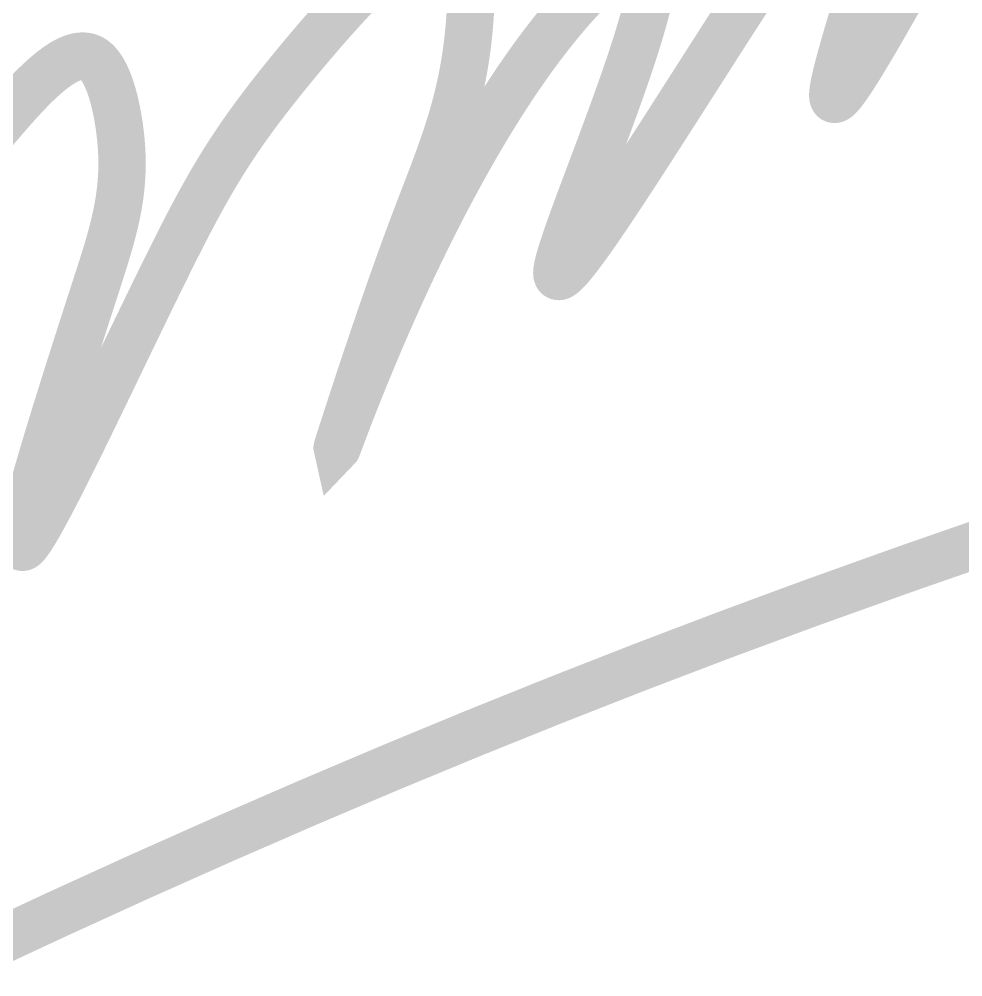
# Model space of a CAD drawing. Header units: millimetres. Extents: x 480521 to 6014615, y -961280 to 187869.
# Drawn here: x 729694.3 to 729933.4, y 101831.9 to 102074.5 of the extents above; entities that cross this region are included whole.
import ezdxf
from ezdxf.enums import TextEntityAlignment as Align

# ---------------------------------------------------------------- set-up
doc = ezdxf.new("R2010")
doc.units = ezdxf.units.MM
doc.header["$LTSCALE"] = 600
doc.header["$MEASUREMENT"] = 0
doc.layers.get('0').update_dxf_attribs({"lineweight": 0})
for name, color, linetype, lineweight in [('ISO', 153, 'Continuous', 13), ('LC Net thay', 7, 'Continuous', 25), ('LC Text1', 3, 'Continuous', 20)]:
    doc.layers.add(name, color=color, linetype=linetype, lineweight=lineweight)
doc.styles.add('Khungten', font='VHAVAN.TTF', dxfattribs={"width": 0.9, "height": 5000})
doc.styles.add('LC 1', font='VHAVANB.TTF')
doc.styles.add('Title', font='VHBLACK.TTF')

# ---------------------------------------------------------------- blocks, each defined once
blk = doc.blocks.new('mr thuan')
at = {"layer": 'ISO', "ltscale": 2, "const_width": 40}
for points in [[(1892.025245114724, -886.7773927677335), (1894.689685055971, -883.6435000175261), (1897.388518321743, -880.476508213731), (1900.118002667892, -877.2872897905618), (1905.653955624788, -870.8856628229114), (1908.452939747262, -867.6949991468573), (1911.267605973564, -864.5255985882686), (1914.094212059557, -861.3883335813589), (1916.929015761107, -858.2940765603271), (1919.76827483407, -855.2536999593867), (1922.60824703431, -852.2780762127513), (1925.445190117691, -849.3780777546344), (1928.275361840075, -846.5645770192496), (1929.6867389896, -845.1936609332624), (1931.095019957324, -843.8484464407957), (1932.499736962727, -842.530292596115), (1933.900422225295, -841.2405584534863), (1935.296607964512, -839.9806030672044), (1936.687826399855, -838.751785491535), (1938.073609750812, -837.555464780773), (1939.453490236865, -836.3929999891552), (1940.827000077494, -835.2657501710055), (1942.193671492187, -834.1750743805605), (1943.553036700418, -833.1223316721153), (1944.904627921678, -832.1088810999499), (1946.247977375446, -831.1360817183304), (1947.582617281209, -830.2052925815515), (1948.908079858444, -829.3178727438499), (1950.223897326632, -828.4751812595496), (1951.529601905266, -827.6785771829018), (1952.824725813818, -826.9294195681723), (1954.108801271777, -826.229067469656), (1955.381360498624, -825.5788799416332), (1956.64193571384, -824.9802160383697), (1957.890059136913, -824.4344348141312), (1959.12526298732, -823.9428953232127), (1960.347079484545, -823.5069566198945), (1961.55504084807, -823.1279777584277), (1962.748679297383, -822.8073177931074), (1963.927527051965, -822.5463357782137), (1965.091116331292, -822.3463907680125), (1966.238979354854, -822.2088418167696), (1967.37064834213, -822.1350479787943), (1968.485655512606, -822.1263683083234), (1969.583533085759, -822.1841618596663), (1970.663813281077, -822.3097876870888), (1971.726028318044, -822.5046048448567), (1972.769710416138, -822.7699723872647), (1973.794391794843, -823.1072493685642), (1974.799604673644, -823.5177948430501), (1975.784881272022, -824.0029678650026), (1976.937344408303, -824.6837245157803), (1977.693807132157, -825.2023082341184), (1978.617011249731, -825.9161694261275), (1979.519507334731, -826.7033148755727), (1980.401437336102, -827.5613436054846), (1981.262943202793, -828.4878546388936), (1982.104166883746, -829.4804469988012), (1982.925250327913, -830.5367197082669), (1983.726335484233, -831.6542717903067), (1984.507564301653, -832.830702267951), (1985.269078729125, -834.0636101642158), (1986.011020715592, -835.3505945021461), (1986.733532209997, -836.6892543047725), (1987.436755161289, -838.0771885950962), (1988.120831518412, -839.511996396177), (1988.785903230313, -840.9912767310307), (1989.432112245937, -842.5126286226878), (1990.059600514232, -844.0736510941788), (1990.668509984145, -845.6719431685196), (1991.258982604621, -847.3051038687408), (1991.8311603246, -848.9707322178874), (1992.385185093037, -850.6664272389753), (1992.921198858872, -852.389787955035), (1993.439343571055, -854.138413389097), (1993.939761178528, -855.9099025641917), (1994.422593630239, -857.7018545033498), (1995.336070862162, -861.3375427659339), (1996.180910858391, -865.0262703610788), (1996.958249210489, -868.7488294730283), (1997.669221510027, -872.4860122860118), (1998.314963348574, -876.2186109842442), (1998.896610317694, -879.9274177519546), (1999.312367308827, -882.8339574198471), (1999.872145981732, -887.2032562904351), (2000.268240060799, -890.758270721446), (2000.604661233818, -894.2609671250248), (2000.882490570621, -897.7140115885704), (2001.102809141044, -901.1200701994094), (2001.26669801493, -904.4818090449262), (2001.375238262106, -907.8018942124618), (2001.42951095241, -911.0829917893716), (2001.430597155682, -914.3277678630111), (2001.379577941756, -917.5388885207649), (2001.277534380468, -920.7190198499738), (2001.125547541651, -923.8708279379789), (2000.924698495146, -926.9969788721501), (2000.676068310786, -930.1001387398428), (2000.380738058404, -933.1829736284271), (2000.039788807841, -936.248149625244), (1999.654301628932, -939.2983328176633), (1999.225357591513, -942.3361892930261), (1998.754037765415, -945.3643851387169), (1998.241423220483, -948.385586442062), (1997.688595026546, -951.4024592904461), (1997.096634253441, -954.4176697711955), (1996.466621971005, -957.4338839717093), (1995.799639249075, -960.4537679792993), (1995.096767157487, -963.4799878813647), (1994.359086766075, -966.5152097652317), (1993.587679144675, -969.5620997182705), (1992.783625363125, -972.6233238278364), (1991.948006491257, -975.701548181285), (1991.081903598912, -978.7994388659863), (1990.186397755922, -981.9196619692812), (1989.262570032126, -985.0648835785396), (1988.311501497359, -988.2377697811025), (1987.334273221455, -991.44098666434), (1986.331966274251, -994.677200315622), (1985.305661725586, -997.949076822275), (1984.256440645291, -1001.259282271683), (1983.185384103206, -1004.610482751188), (1982.093573169164, -1008.005344348159), (1980.982088913002, -1011.446533149938), (1979.852012404557, -1014.936715243894), (1979.174792113074, -1017.026748244767), (1977.540384773205, -1022.072183989105), (1976.360929339349, -1025.715179247156), (1975.167091368377, -1029.404688737413), (1973.959904355474, -1033.137920530004), (1972.740401795811, -1036.912082695126), (1971.509617184562, -1040.724383302892), (1970.268584016907, -1044.5720304235), (1969.018335788027, -1048.452232127063), (1967.759905993094, -1052.36219648378), (1965.222635685775, -1060.26024543721), (1962.665041056367, -1068.243841845047), (1960.095390066283, -1076.290650268536), (1954.952990849742, -1092.484561407429), (1952.396778546114, -1100.586993245321), (1949.861581727462, -1108.663295343853), (1947.355668355205, -1116.691132264255), (1944.887306390749, -1124.648168567786), (1943.669790924392, -1128.593156663599), (1942.464763795513, -1132.512068815675), (1941.273258499295, -1136.402113094155), (1940.096308530912, -1140.260497569179), (1938.93494738554, -1144.084430310933), (1937.790208558356, -1147.871119389558), (1936.663125544535, -1151.617772875194), (1935.554731839256, -1155.321598838025), (1934.466060937695, -1158.979805348194), (1933.398146335032, -1162.589600475854), (1932.352021526436, -1166.148192291163), (1931.328720007092, -1169.652788864289), (1930.329275272172, -1173.100598265359), (1929.354720816853, -1176.488828564557), (1928.406090136312, -1179.814687832026), (1927.484416725725, -1183.075384137919), (1926.59073408027, -1186.268125552393), (1925.726075695125, -1189.390120145617), (1924.891475065466, -1192.438575987719), (1924.087965686464, -1195.410701148896), (1923.316581053303, -1198.303703699261), (1922.57835466116, -1201.114791708998), (1921.874320005205, -1203.841173248249), (1921.205510580618, -1206.480056387183), (1920.572959882578, -1209.028649195941), (1920.270604523255, -1210.268214248426), (1919.97770140626, -1211.484159744679), (1919.69437971849, -1212.676136693466), (1919.42076864684, -1213.843796103567), (1919.15699737821, -1214.986788983733), (1918.903195099494, -1216.104766342745), (1918.659490997594, -1217.197379189383), (1918.426014259403, -1218.264278532384), (1918.202894071819, -1219.305115380543), (1917.99025962174, -1220.319540742625), (1917.788240096059, -1221.30720562741), (1917.596964681681, -1222.267761043637), (1917.416562565493, -1223.200858000113), (1917.247162934404, -1224.106147505576), (1917.088894975299, -1224.983280568806), (1916.941887875084, -1225.831908198583), (1916.806270820653, -1226.651681403659), (1916.682172998899, -1227.442251192813), (1916.569723596727, -1228.203268574813), (1916.469051801028, -1228.934384558437), (1916.380286798703, -1229.635250152452), (1916.303557776646, -1230.30551636561), (1916.238993921757, -1230.94483420669), (1916.186724420932, -1231.552854684473), (1916.146878461066, -1232.129228807709), (1916.119585229055, -1232.673607585195), (1916.104973911803, -1233.185642025681), (1916.1031736962, -1233.664983137933), (1916.114313769147, -1234.111281930716), (1916.138523317539, -1234.524189412827), (1916.175931528276, -1234.903356593015), (1916.226667588249, -1235.248434480047), (1916.290860684363, -1235.559074082703), (1916.368640003511, -1235.834926409749), (1916.460134732588, -1236.07564246995), (1916.524618821277, -1236.20861269749), (1916.684682839561, -1236.450544879393), (1916.817664331473, -1236.584903951385), (1916.96430347507, -1236.684245433382), (1917.124487295725, -1236.748858774867), (1917.298102818811, -1236.779033425424), (1917.485037069706, -1236.775058834552), (1917.685177073781, -1236.737224451819), (1917.898409856418, -1236.665819726753), (1918.124622442985, -1236.56113410891), (1918.363701858863, -1236.4234570478), (1918.615535129422, -1236.253077992995), (1918.880009280037, -1236.050286394006), (1919.157011336087, -1235.815371700373), (1919.446428322943, -1235.548623361668), (1919.748147265982, -1235.250330827388), (1920.062055190578, -1234.920783547117), (1920.388039122103, -1234.560270970353), (1920.725986085938, -1234.16908254665), (1921.075783107455, -1233.747507725566), (1921.437317212029, -1233.295835956611), (1921.810475425034, -1232.814356689356), (1922.195144771846, -1232.303359373298), (1922.591212277839, -1231.763133458022), (1922.998564968388, -1231.19396839304), (1923.417089868872, -1230.596153627892), (1923.846674004657, -1229.969978612135), (1924.287204401127, -1229.315732795279), (1924.738568083652, -1228.633705626897), (1925.200652077609, -1227.924186556498), (1925.673343408373, -1227.187465033639), (1926.156529101314, -1226.423830507862), (1926.650096181813, -1225.633572428706), (1927.153931675246, -1224.816980245698), (1927.667922606979, -1223.974343408379), (1928.191956002396, -1223.105951366291), (1928.72591888687, -1222.212093568989), (1929.269698285771, -1221.293059465985), (1929.823181224478, -1220.349138506848), (1930.386254728368, -1219.380620141092), (1930.958805822811, -1218.38779381827), (1931.540721533183, -1217.370948987911), (1932.131888884862, -1216.330375099569), (1933.341526613633, -1214.179197947073), (1934.586815212122, -1211.93657795708), (1935.866850883333, -1209.604830725904), (1937.180729830256, -1207.186271849889), (1938.527548255905, -1204.683216925318), (1939.906402363264, -1202.097981548504), (1941.316388355342, -1199.432881315792), (1942.756602435133, -1196.690231823479), (1944.226140805637, -1193.872348667865), (1945.72409966986, -1190.981547445292), (1947.249575230791, -1188.020143752074), (1948.801663691436, -1184.99045318451), (1950.379461254794, -1181.894791338913), (1951.982064123862, -1178.735473811612), (1953.608568501641, -1175.51481619892), (1955.258070591131, -1172.235134097151), (1956.92966659533, -1168.898743102618), (1958.622452717234, -1165.50795881162), (1960.335525159851, -1162.065096820501), (1962.067980126172, -1158.572472725573), (1963.818913819203, -1155.032402123135), (1965.587422441935, -1151.447200609502), (1967.372602197374, -1147.819183781001), (1969.17354928852, -1144.150667233931), (1970.989359918367, -1140.44396656462), (1972.819130289918, -1136.701397369397), (1974.661956606174, -1132.925275244546), (1976.516935070129, -1129.11791578641), (1978.383161884787, -1125.281634591272), (1980.259733253144, -1121.418747255477), (1984.040294462957, -1113.62241654715), (1987.851388323568, -1105.747448431925), (1991.685784458965, -1097.812367680337), (1999.395562050107, -1081.835967350125), (2007.111784228342, -1065.8414137207), (2010.954236097605, -1057.883641345077), (2014.776607985626, -1049.976904956202), (2018.571669516401, -1042.139729324612), (2020.456699405317, -1038.253015783586), (2022.332190313922, -1034.390639220816), (2024.197238445209, -1030.554915232628), (2026.050940002184, -1026.748159415336), (2027.892391187841, -1022.972687365254), (2029.72068820518, -1019.230814678696), (2031.534927257202, -1015.524856951975), (2033.334204546911, -1011.85712978142), (2035.117616277297, -1008.229948763314), (2036.884258651364, -1004.645629494014), (2038.633227872113, -1001.106487569807), (2040.36362014254, -997.6148385870038), (2042.074531665643, -994.1729981419485), (2044.062413109757, -990.1882607194711), (2045.434493190915, -987.4476339158573), (2047.083473793929, -984.165446678031), (2048.713204839263, -980.9350397732487), (2050.324892669276, -977.7547291487426), (2051.919743626335, -974.6228307516867), (2053.4989640528, -971.5376605293714), (2055.063760291039, -968.4975344289705), (2056.615338683416, -965.500768397731), (2058.154905572297, -962.5456783828558), (2059.68366730004, -959.6305803315772), (2061.202830209011, -956.7537901911128), (2062.713600641579, -953.9136239086802), (2064.217184940106, -951.1083974315115), (2065.714789446953, -948.3364267068246), (2067.207620504487, -945.5960276818369), (2068.696884455072, -942.8855163037806), (2070.183787641068, -940.2032085198589), (2071.66953640485, -937.5474202773039), (2074.642396035197, -932.3086662051937), (2077.625114085033, -927.1557816652057), (2080.627341293268, -922.0752942351246), (2083.658728398816, -917.053731492706), (2086.728926140589, -912.0776210157346), (2089.847585257499, -907.1334903819661), (2093.024356488466, -902.2078671691997), (2096.268890572399, -897.2872789552057), (2099.590838248212, -892.358253317725), (2102.999850254815, -887.4073178345716), (2104.740021238078, -884.919423768908), (2106.505577331129, -882.4210000834864), (2108.297724876335, -879.910362725539), (2110.117670216059, -877.3858276422543), (2111.96661969267, -874.8457107808936), (2113.845779648524, -872.2883280886599), (2115.756356425994, -869.711995512771), (2117.699556367435, -867.1150290004589), (2119.676585815221, -864.4957444989268), (2121.688651111708, -861.8524579554214), (2123.736958599267, -859.1834853171458), (2125.822714620255, -856.4871425313322), (2127.947125517043, -853.7617455451982), (2130.111397631987, -851.0056103059615), (2132.316737307461, -848.2170527608541), (2134.564350885823, -845.3943888570793), (2136.855444709436, -842.5359345418692), (2139.191225120667, -839.640005762456), (2141.572898461884, -836.7049184660573), (2144.001671075443, -833.7289885998762), (2146.478749303715, -830.7105321111449), (2149.00533948906, -827.6478649470955), (2151.462632202602, -824.6837245157803), (2154.211083534869, -821.3844857736694), (2156.888277454527, -818.1876611082698), (2159.611256117365, -814.9540807640005), (2162.377045976304, -811.6889963327994), (2165.182673484269, -808.3976594064443), (2168.025165094172, -805.0853215768293), (2170.901547258942, -801.7572344358196), (2173.808846431493, -798.418649575251), (2176.744089064752, -795.074818587018), (2182.686510525069, -788.3924245949165), (2188.705023263257, -781.7520651943778), (2191.735379993854, -778.4607774455944), (2194.775838902682, -775.1957531202788), (2197.823426442661, -771.9622438102815), (2200.875169066712, -768.7655011074821)], [(2296.160541698868, -770.7800359155808), (2296.076287606887, -774.582435022312), (2295.94514616386, -778.4049003975961), (2295.770440306365, -782.2354211190395), (2295.555492970983, -786.0619862642197), (2295.303627094301, -789.8725849107141), (2295.018165612892, -793.6552061361435), (2294.662560425058, -797.8448837920441), (2294.35940931908, -801.0900328663993), (2293.990136769131, -804.7303178805014), (2293.594956140583, -808.320431142085), (2293.174208895005, -811.8621137250739), (2292.728236493938, -815.3571067034791), (2292.257380398951, -818.8071511512535), (2291.761982071592, -822.2139881423645), (2291.242382973418, -825.5793587507796), (2290.698924565986, -828.9050040504953), (2290.131948310849, -832.1926651154499), (2289.541795669567, -835.44408301964), (2288.928808103694, -838.6609988370037), (2288.293327074785, -841.8451536415523), (2287.635694044395, -844.9982885072386), (2286.956250474082, -848.1221445080155), (2286.255337825398, -851.2184627178794), (2285.533297559901, -854.2889842107834), (2284.790471139149, -857.3354500607238), (2284.027200024695, -860.3596013416391), (2283.243825678095, -863.3631791275111), (2282.440689560906, -866.3479244923219), (2280.776497860978, -872.267882254615), (2279.037356617358, -878.1334032202722), (2277.225997522492, -883.9584159810765), (2275.345152268826, -889.7568491287675), (2273.397552548809, -895.5426312551281), (2271.385930054879, -901.3296909519268), (2269.313016479489, -907.1319568109175), (2267.181543515078, -912.9633574238833), (2264.9942428541, -918.8378213825636), (2262.753846188993, -924.7692772787414), (2260.463085212206, -930.7716537041706), (2259.299671760822, -933.8037898002949), (2258.124691616184, -936.8588792506343), (2256.938486239851, -939.9386631291709), (2255.741397093378, -943.0448825098865), (2254.533765638313, -946.1792784667341), (2253.315933336224, -949.3435920736811), (2252.088241648657, -952.5395644047239), (2250.851032037175, -955.768936533801), (2249.604645963329, -959.0334495349089), (2248.349424888675, -962.3348444820149), (2247.085710274769, -965.674862449072), (2245.437619214354, -970.059130176669), (2244.534193991942, -972.4774636075599), (2243.247411495933, -975.9402760444791), (2241.954309368193, -979.4408585596102), (2240.655702901382, -982.9763683540223), (2239.352407388149, -986.5439626286679), (2238.045238121162, -990.1407985846017), (2235.422539496547, -997.4108243444498), (2232.794129368795, -1004.763703241711), (2230.166530079168, -1012.176692884575), (2224.939853379354, -1027.09203483985), (2222.353820651697, -1034.548902368624), (2219.794688127218, -1041.974911075697), (2217.268978147185, -1049.347318569286), (2214.783213052862, -1056.643382457551), (2213.557348069487, -1060.255678552247), (2212.343915185513, -1063.840360348666), (2211.143729693598, -1067.394585047863), (2209.957606886401, -1070.91550985082), (2208.786362056577, -1074.400291958606), (2207.630810496787, -1077.846088572202), (2206.491767499687, -1081.250056892648), (2205.370048357938, -1084.60935412097), (2204.266468364196, -1087.921137458179), (2203.181842811118, -1091.1825641053), (2202.116986991361, -1094.390791263373), (2201.072716197588, -1097.542976133394), (2200.049845722453, -1100.636275916404), (2199.049190858615, -1103.667847813413), (2198.071566898729, -1106.63484902546), (2197.117789135456, -1109.534436753544), (2196.188672861455, -1112.363768198717), (2195.285033369382, -1115.120000561961), (2194.407685951897, -1117.800291044347), (2193.557445901653, -1120.401796846854), (2192.735128511315, -1122.921675170524), (2191.941549073537, -1125.357083216382), (2191.177522880975, -1127.705178185453), (2190.443865226291, -1129.963117278749), (2189.741391402138, -1132.128057697293), (2189.40210320547, -1133.174765028845), (2189.070916701181, -1134.197156642113), (2188.747933800852, -1135.194877187183), (2188.433256416072, -1136.167571314218), (2188.126986458417, -1137.114883673334), (2187.829225839472, -1138.036458914648), (2187.540076470817, -1138.931941688294), (2187.259640264037, -1139.800976644416), (2186.988019130713, -1140.643208433117), (2186.725314982428, -1141.458281704545), (2186.47162973076, -1142.245841108816), (2186.227065287298, -1143.005531296061), (2185.99172356362, -1143.736996916414), (2185.765706471309, -1144.43988261999), (2185.549115921942, -1145.113833056923), (2185.342053827113, -1145.758492877343), (2185.144622098396, -1146.373506731383), (2185.024893627327, -1146.746634414711), (2184.779002720676, -1147.513398984927), (2184.610844747203, -1148.038279790897), (2184.452421511502, -1148.533335091386), (2184.303706863466, -1148.99873392834), (2184.16467465297, -1149.434645343688), (2184.035298729908, -1149.841238379318), (2183.915552944174, -1150.218682077189), (2183.805411145648, -1150.567145479203), (2183.704847184217, -1150.886797627289), (2183.613834909775, -1151.177807563363), (2183.532348172201, -1151.440344329356), (2183.460360821391, -1151.674576967183), (2183.397846707227, -1151.88067451879), (2183.344779679599, -1152.058806026063), (2183.301133588393, -1152.209140530947), (2183.266882283497, -1152.331847075373), (2183.241999614795, -1152.427094701241), (2183.226459432182, -1152.495052450482), (2183.220235585541, -1152.535889365026), (2183.223301924765, -1152.54977448679), (2183.235632299726, -1152.536876857703), (2183.257200560329, -1152.497365519681), (2183.287980556455, -1152.43140951464), (2183.32794613799, -1152.339177884511), (2183.37707115482, -1152.220839671223), (2183.435329456839, -1152.076563916693), (2183.50269489393, -1151.906519662836), (2183.579141315979, -1151.710875951583), (2183.66464257288, -1151.48980182485), (2183.75917251451, -1151.24346632458), (2183.86270499077, -1150.972038492662), (2183.975213851536, -1150.67568737104), (2184.0966729467, -1150.354582001644), (2184.22705612615, -1150.008891426376), (2184.366337239775, -1149.63878468718), (2184.514490137455, -1149.244430825958), (2184.67148866909, -1148.82599888464), (2184.837306684556, -1148.383657905157), (2185.195296566544, -1147.427924999371), (2185.588250582528, -1146.378584443955), (2186.0159595316, -1145.236988574325), (2186.478214212868, -1144.004489725849), (2186.974805425427, -1142.682440233883), (2187.505523968379, -1141.272192433855), (2188.070160640822, -1139.775098661106), (2188.668506241858, -1138.192511251036), (2189.300351570586, -1136.525782539029), (2189.96548742611, -1134.776264860455), (2190.663704607527, -1132.945310550698), (2191.394793913936, -1131.034271945144), (2192.158546144437, -1129.044501379176), (2192.954752098132, -1126.977351188179), (2193.783202574123, -1124.834173707524), (2194.643688371507, -1122.616321272595), (2195.536000289387, -1120.325146218776), (2196.459929126857, -1117.962000881438), (2197.415265683027, -1115.52823759598), (2198.401800756987, -1113.025208697785), (2199.419325147843, -1110.454266522211), (2200.467629654693, -1107.816763404655), (2201.546505076636, -1105.114051680488), (2202.655742212777, -1102.347483685109), (2203.795131862214, -1099.518411753888), (2204.964464824043, -1096.62818822221), (2206.163531897371, -1093.678165425459), (2207.392123881291, -1090.669695699005), (2208.650031574911, -1087.604131378248), (2209.937045777322, -1084.482824798542), (2211.252957287634, -1081.307128295288), (2212.597556904937, -1078.078394203869), (2213.970635428341, -1074.79797485967), (2215.371983656936, -1071.467222598047), (2216.801392389832, -1068.087489754413), (2218.258652426124, -1064.660128664123), (2219.743554564913, -1061.186491662578), (2221.255889605298, -1057.667931085147), (2222.79544834638, -1054.105799267214), (2224.362021587258, -1050.501448544164), (2225.955400127037, -1046.856231251368), (2227.575374764812, -1043.171499724223), (2229.221736299685, -1039.448606298116), (2230.894275530754, -1035.688903308401), (2232.592783257121, -1031.893743090477), (2234.317050277888, -1028.064477979715), (2236.066867392154, -1024.202460311513), (2237.842025399015, -1020.309042421242), (2239.642315097575, -1016.385576644287), (2241.467527286935, -1012.433415316031), (2243.317452766194, -1008.453910771845), (2245.191882334453, -1004.448415347128), (2247.090606790811, -1000.418281377235), (2249.013416934366, -996.3648611975659), (2250.960103564223, -992.2895071434905), (2252.930457479477, -988.1935715504078), (2254.92426947923, -984.0784067536879), (2256.941330362584, -979.9453650887153), (2258.981430928638, -975.7957988908747), (2261.044361976492, -971.6310604955506), (2263.129914305246, -967.4525022381131), (2267.368046001855, -959.0593354784214), (2271.694152411266, -950.6271172948909), (2276.10655992628, -942.1666663705255), (2280.603594939701, -933.6888013884163), (2285.183583844326, -925.204341031611), (2289.844853032955, -916.7241039831424), (2294.585728898397, -908.2589089260582), (2299.404537833445, -899.819574543435), (2304.299606230907, -891.4169195183058), (2309.269260483576, -883.0617625337327), (2314.31182698426, -874.7649222727487), (2316.859929325354, -870.6417517520749), (2319.425632125753, -866.5372174184304), (2322.008726184558, -862.4526716072141), (2324.609002300866, -858.3894666538108), (2327.226251273776, -854.3489548935904), (2329.860263902392, -850.3324886619521), (2332.510830985811, -846.3414202942513), (2335.177743323136, -842.3771021258872), (2337.860791713465, -838.4408864922443), (2340.559766955896, -834.5341257286927), (2343.274459849534, -830.658172170617), (2346.004661193478, -826.8143781533872), (2348.750161786826, -823.004096012417), (2351.510752428676, -819.2286780830618), (2354.286223918138, -815.4894767007063), (2357.076367054298, -811.787844200735), (2359.880972636267, -808.1251329185325), (2362.699831463146, -804.5026951894833), (2365.532734334025, -800.9218833489576), (2368.379472048011, -797.3840497323399), (2371.239835404202, -793.8905466750148), (2373.520719737804, -791.1489483491168), (2376.999245017687, -787.0431140349392), (2379.892280056509, -783.6967205558467), (2382.787861006775, -780.4089154735848), (2385.68113531583, -777.1850623478531), (2388.567250430999, -774.0305247384822), (2391.441353799615, -770.9506662052154), (2394.298592869007, -767.9508503079123)], [(2446.980894019729, -770.4001144252688), (2446.641108974509, -771.9899682577961), (2446.284796797117, -773.6048193043243), (2445.912249606168, -775.2441560283187), (2445.523759520252, -776.9074668932299), (2445.11961865798, -778.5942403625377), (2444.70011913795, -780.3039648996928), (2444.265553078763, -782.0361289681459), (2443.816212599024, -783.7902210313623), (2443.352389817337, -785.5657295528072), (2442.382465822509, -789.1789498241851), (2441.358118043107, -792.871697489958), (2440.28168342794, -796.6398802578042), (2439.155498925829, -800.4794058353873), (2437.981901485589, -804.3861819303856), (2436.763228056036, -808.3561162504775), (2435.501815585991, -812.3851165033266), (2434.200001024266, -816.4690903965966), (2432.860121319678, -820.6039456379804), (2431.484513421048, -824.7855899351271), (2430.075514277189, -829.0099309957441), (2428.635460836918, -833.272876527466), (2427.166690049056, -837.5703342379857), (2425.671538862414, -841.8982118349668), (2424.152344225811, -846.2524170261022), (2422.611443088066, -850.6288575190265), (2419.473869104411, -859.4320752410276), (2416.277512501983, -868.2751266623527), (2413.041068871316, -877.1252734443551), (2409.783233802948, -885.9497772484465), (2406.522702887411, -894.7158997359948), (2404.897268858997, -899.0668372552464), (2403.278171715236, -903.3909025683679), (2401.667748404954, -907.6840033830667), (2400.06833587696, -911.9420474069775), (2398.482271080076, -916.160942347793), (2396.911890963118, -920.336595913177), (2395.359532474904, -924.4649158108077), (2393.827532564246, -928.5418097483489), (2392.318228179964, -932.5631854334933), (2390.833956270875, -936.5249505738902), (2389.377053785796, -940.4230128772178), (2387.949857673542, -944.253280051169), (2386.554704882932, -948.0116598033928), (2385.193932362781, -951.6940598415531), (2383.869877061908, -955.2963878733572), (2382.584875929129, -958.8145516064542), (2381.341265913259, -962.2444587485224), (2380.735712870668, -963.9250372565584), (2380.141383963113, -965.5820170072257), (2379.558571309197, -967.2148864639748), (2378.987567027514, -968.8231340902421), (2378.428663236675, -970.4062483495218), (2377.882152055277, -971.9637177052646), (2377.348325601924, -973.4950306209066), (2376.827475995215, -974.9996755599277), (2376.319895353758, -976.4771409857931), (2375.825875796148, -977.9269153619389), (2375.345709440993, -979.3484871518303), (2374.879688406894, -980.7413448189473), (2374.42810481245, -982.1049768267258), (2373.991250776267, -983.4388716386311), (2373.569418416944, -984.7425177181285), (2373.162899853083, -986.0154035286687), (2372.77198720329, -987.2570175337169), (2372.396972586164, -988.4668481967237), (2372.038148120304, -989.6443839811545), (2371.695805924319, -990.7891133504745), (2371.370238116808, -991.9005247681343), (2371.061736816373, -992.9781066975993), (2370.770594141613, -994.02134760232), (2370.497102211139, -995.0297359457618), (2370.241553143544, -996.0027601913898), (2370.004239057431, -996.9399088026403), (2369.785452071403, -997.8406702430075), (2369.585484304065, -998.704532975913), (2369.404627874021, -999.5309854648367), (2369.243174899868, -1000.319516173229), (2369.045824328146, -1001.384650293388), (2368.979635263611, -1001.780789032797), (2368.877890507269, -1002.452951588144), (2368.796061616642, -1003.086346844124), (2368.734021173143, -1003.681231035749), (2368.691641758192, -1004.237860398178), (2368.66879595321, -1004.756491166496), (2368.665356339607, -1005.237379575803), (2368.681195498808, -1005.6807818612), (2368.716186012225, -1006.086954257771), (2368.77020046128, -1006.456153000661), (2368.843111427384, -1006.788634324941), (2368.93479149196, -1007.084654465696), (2369.045113236421, -1007.344469658055), (2369.173949242191, -1007.568336137119), (2369.32117209068, -1007.756510137973), (2369.486654363307, -1007.909247895732), (2369.670268641494, -1008.026805645495), (2369.871887506655, -1008.109439622363), (2370.091383540206, -1008.157406061437), (2370.328629323569, -1008.170961197829), (2370.583497438158, -1008.150361266613), (2370.855860465388, -1008.095862502916), (2371.145590986678, -1008.007721141825), (2371.45256158345, -1007.886193418439), (2371.776644837119, -1007.731535567887), (2372.117713329098, -1007.544003825227), (2372.475639640808, -1007.323854425616), (2372.850296353667, -1007.071343604097), (2373.241556049092, -1006.786727595798), (2373.649291308499, -1006.470262635819), (2374.073374713309, -1006.122204959276), (2374.513678844931, -1005.742810801254), (2374.970076284793, -1005.332336396852), (2375.442439614304, -1004.891037981186), (2375.930641414885, -1004.419171789341), (2376.434554267955, -1003.916994056432), (2376.954050754928, -1003.384761017543), (2377.489003457224, -1002.822728907791), (2378.03928495626, -1002.231153962275), (2378.604767833451, -1001.610292416095), (2379.185324670216, -1000.960400504351), (2379.780828047973, -1000.281734462158), (2380.391150548137, -999.5745505245868), (2381.016164752127, -998.8391049267666), (2381.655743241361, -998.075653903783), (2382.309758597257, -997.2844536907505), (2382.978083401231, -996.4657605227549), (2383.6605902347, -995.6198306349106), (2384.357151679083, -994.7469202623179), (2385.067640315796, -993.8472856400767), (2385.791928726259, -992.9211830032873), (2386.529889491885, -991.9688685870497), (2387.281395194092, -990.9905986264639), (2388.046318414301, -989.9866293566301), (2388.824531733924, -988.957217012663), (2389.615907734384, -987.9026178296481), (2390.420318997098, -986.8230880426854), (2391.237638103477, -985.7188838868897), (2392.067737634949, -984.59026159739), (2392.910490172919, -983.4374774091993), (2393.76576829881, -982.260787557505), (2394.633444594045, -981.0604482773633), (2395.513391640034, -979.8367158039036), (2396.405482018195, -978.5898463722115), (2397.309588309949, -977.3200962173869), (2398.225583096711, -976.0277215745446), (2399.153338959899, -974.71297867877), (2401.043624241222, -972.0174130688538), (2402.979424805257, -969.235449268439), (2404.959721303341, -966.36913715837), (2406.983494386815, -963.4205266194331), (2409.04972470702, -960.391667532429), (2411.157392915291, -957.2846097782021), (2413.305479662969, -954.1014032375533), (2415.492965601392, -950.8440977912687), (2417.718831381902, -947.5147433201928), (2419.982057655834, -944.1153897051263), (2422.281625074531, -940.64808682687), (2424.616514289326, -937.1148845662537), (2426.985705951567, -933.5178328040784), (2429.388180712584, -929.8589814211446), (2431.822919223723, -926.1403802982823), (2434.288902136315, -922.3640793162922), (2436.785110101708, -918.5321283559897), (2439.310523771237, -914.6465772981901), (2441.86412379624, -910.7094760237087), (2444.444890828057, -906.7228744133317), (2447.051805518033, -902.6888223479036), (2449.683848517492, -898.6093697082106), (2452.340000477787, -894.4865663750679), (2455.019242050254, -890.3224622293055), (2457.720553886225, -886.1191071517242), (2460.442916637046, -881.8785510231246), (2463.185310954057, -877.6028437243367), (2465.946717488594, -873.2940351361467), (2468.726116891994, -868.954175139399), (2471.522489815598, -864.5853136148799), (2474.334816910748, -860.1895004434191), (2477.162078828776, -855.768785505803), (2482.857329738843, -846.8608498554095), (2488.600087756506, -837.8779057101929), (2494.382198092477, -828.8363521166611), (2500.195505957472, -819.7525881212787), (2511.883095117377, -801.5240251109644), (2523.597616921918, -783.3234090511978), (2529.444590592706, -774.2745787440072), (2535.273833056788, -765.2819323139265)], [(2624.466589567473, -769.127923724227), (2623.250358668483, -773.1254162599507), (2622.0487241749, -777.0816658348922), (2620.863507134087, -780.9926607661182), (2619.696528593406, -784.8543893707392), (2618.549609600224, -788.6628399658221), (2617.424571201904, -792.4140008684772), (2616.323234445812, -796.1038603957713), (2615.24742037931, -799.728406864815), (2614.198950049766, -803.2836285926896), (2613.17964450454, -806.7655138964765), (2612.191324790998, -810.1700510932715), (2611.235811956507, -813.493228500156), (2610.314927048428, -816.7310344342259), (2609.430491114126, -819.8794572125771), (2609.002510589442, -821.418896267438), (2608.584325200965, -822.9344851522765), (2608.176162579617, -824.425722406726), (2607.778250356314, -825.8921065704344), (2607.390816161977, -827.3331361830205), (2607.014087627529, -828.7483097841323), (2606.648292383892, -830.1371259133884), (2606.293658061983, -831.4990831104515), (2605.950412292725, -832.8336799149401), (2605.618782707035, -834.1404148664878), (2605.298996935835, -835.4187865047425), (2604.991282610048, -836.6682933693373), (2604.695867360595, -837.8884339998913), (2604.412978818393, -839.0787069360667), (2604.142844614365, -840.2386107174825), (2603.885692379426, -841.3676438837865), (2603.641749744507, -842.4653049745975), (2603.411244340521, -843.531092529578), (2603.194403798389, -844.5645050883468), (2602.991455749034, -845.5650411905226), (2602.802627823377, -846.5321993757825), (2602.628147652336, -847.4654781837307), (2602.468242866831, -848.3643761540152), (2602.323141097786, -849.2283918262692), (2602.193069976118, -850.0570237401407), (2602.078257132751, -850.8497704352485), (2601.978930198602, -851.6061304512259), (2601.895316804592, -852.3256023277354), (2601.827644581645, -853.0076846043812), (2601.776141160677, -853.6518758208113), (2601.741034172614, -854.2576745166734), (2601.722551248371, -854.8245792316011), (2601.720920018874, -855.3520885052567), (2601.746390004701, -856.0088914340595), (2601.769108679364, -856.2869486567943), (2601.819163505166, -856.6938101509586), (2601.886419100181, -857.0605789909896), (2601.97075912065, -857.3875554543338), (2602.072067222831, -857.6750398184668), (2602.190227062973, -857.9233323608787), (2602.32512229733, -858.1327333590743), (2602.476636582156, -858.3035430905002), (2602.644653573701, -858.4360618326464), (2602.829056928218, -858.5305898630031), (2603.029730301962, -858.587427459046), (2603.246557351184, -858.6068748982507), (2603.479421732132, -858.5892324581073), (2603.728207101063, -858.5348004160915), (2603.992797114232, -858.4438790496934), (2604.273075427885, -858.316768636374), (2604.568925698281, -858.1537694536382), (2604.880231581668, -857.955181778947), (2605.206876734297, -857.7213058897905), (2605.548744812426, -857.4524420636444), (2605.905719472306, -857.1488905779988), (2606.277684370187, -856.8109517103294), (2606.664523162322, -856.4389257381263), (2607.066119504965, -856.0331129388505), (2607.482357054367, -855.5938135900069), (2607.913119466779, -855.1213279690419), (2608.358290398461, -854.6159563534748), (2608.817753505657, -854.0779990207666), (2609.291392444622, -853.5077562484075), (2609.779090871609, -852.9055283138732), (2610.280732442872, -852.2716154946393), (2610.796200814661, -851.6063180681813), (2611.325379643229, -850.909936312004), (2611.86815258483, -850.182770503583), (2612.424403295714, -849.4251209203794), (2612.994015432138, -848.6372878398834), (2613.576872650348, -847.819571539585), (2614.172858606602, -846.97227229696), (2614.78185695715, -846.0956903894839), (2615.403751358244, -845.190126094647), (2616.03842546614, -844.2558796899248), (2616.685762937086, -843.2932514527929), (2617.345647427333, -842.3025416607416), (2618.017962593141, -841.2840505912463), (2618.702592090758, -840.2380785217974), (2619.399419576435, -839.1649257298559), (2620.108328706428, -838.0648924929264), (2620.829203136989, -836.9382790884847), (2621.561926524366, -835.7853857939917), (2622.306382524817, -834.6065128869523), (2623.062454794592, -833.4019606448419), (2623.830026989941, -832.1720293451217), (2624.60898276712, -830.9170192652964), (2625.399205782385, -829.6372306828416), (2626.20057969198, -828.332963875233), (2627.012988152161, -827.0045191199606), (2627.836314819182, -825.6521966945002), (2628.670443349296, -824.2762968763127), (2629.515257398754, -822.8771199429175), (2630.370640623805, -821.4549661717756), (2632.112649225714, -818.5429292261688), (2633.895538405035, -815.5425882593408), (2635.718377411791, -812.4563454911549), (2637.580235496007, -809.2866031414451), (2639.480181907697, -806.0357634300744), (2641.417285896878, -802.706228576877), (2643.390616713579, -799.3004008017015), (2645.399243607812, -795.8206823244109), (2647.4422358296, -792.2694753648393), (2649.518662628961, -788.6491821428353), (2651.627593255922, -784.9622048782476), (2653.768096960495, -781.2109457909246), (2655.939242992699, -777.3978071007296), (2658.140100602559, -773.5251910274819), (2660.369739040096, -769.5954997910303)], [(1876.218312161331, -1579.47977082344), (1946.912539005305, -1546.536779398783), (2017.443360800607, -1514.393386456155), (2087.866035888372, -1483.033601227085), (2158.235822609739, -1452.441432943102), (2228.607979305842, -1422.600890835703), (2299.037764317818, -1393.495984136447), (2369.580435986805, -1365.110722076832), (2440.29125265394, -1337.4291138884), (2511.225472660361, -1310.435168802665), (2582.438354347203, -1284.112896051156), (2666.128551968664, -1254.166985816904), (2725.911751309457, -1233.414055236513), (2798.2011219995, -1208.958959631171)]]:
    blk.add_lwpolyline(points, dxfattribs=at)
blk = doc.blocks.new('lcdi fix')
at = {"xscale": 0.5, "yscale": 0.5, "zscale": 0.5}
blk.add_blockref('mr thuan', (37658.88695583952, -3936.329203777328), dxfattribs=at)
at = {"color": 7, "style": 'Khungten', "width": 0.8}
for tag, p in [('REVISION', (39498.75276287364, -10746.30405127808)), ('NGAYHT', (39546.07427452968, -11609.37101318493))]:
    blk.add_attdef(tag, text='', height=199.998925739526, dxfattribs=at).set_placement(p, align=Align.CENTER)
at = {"layer": 'LC Text1', "color": 3, "style": 'LC 1', "width": 1.834005631990714}
for tag, p, p2 in [('TENBANVE1', (36912.65778328942, -8885.760335756378), (40339.1450838642, -8885.760335756378)), ('TENBANVE2', (36912.65778328942, -9562.465661143795), (40339.1450838642, -9562.465661143795))]:
    blk.add_attdef(tag, text='', height=249.9999935159642, dxfattribs=at).set_placement(p, p2, align=Align.FIT)
at = {"layer": 'LC Text1', "style": 'Title', "width": 0.7}
blk.add_attdef('SOBANVE', text='', height=249.9999935159642, dxfattribs=at).set_placement((39561.98237367439, -13896.18081504657), align=Align.CENTER)

msp = doc.modelspace()

# ---------------------------------------------------------------- block references
at = {"layer": 'LC Net thay', "xscale": 0.6000000155618168, "yscale": 0.6000000155618168, "zscale": 0.6000000155618168}
msp.add_blockref('lcdi fix', (706524.6373480445, 104673.5907196091), dxfattribs=at)

doc.saveas('drawing.dxf')
